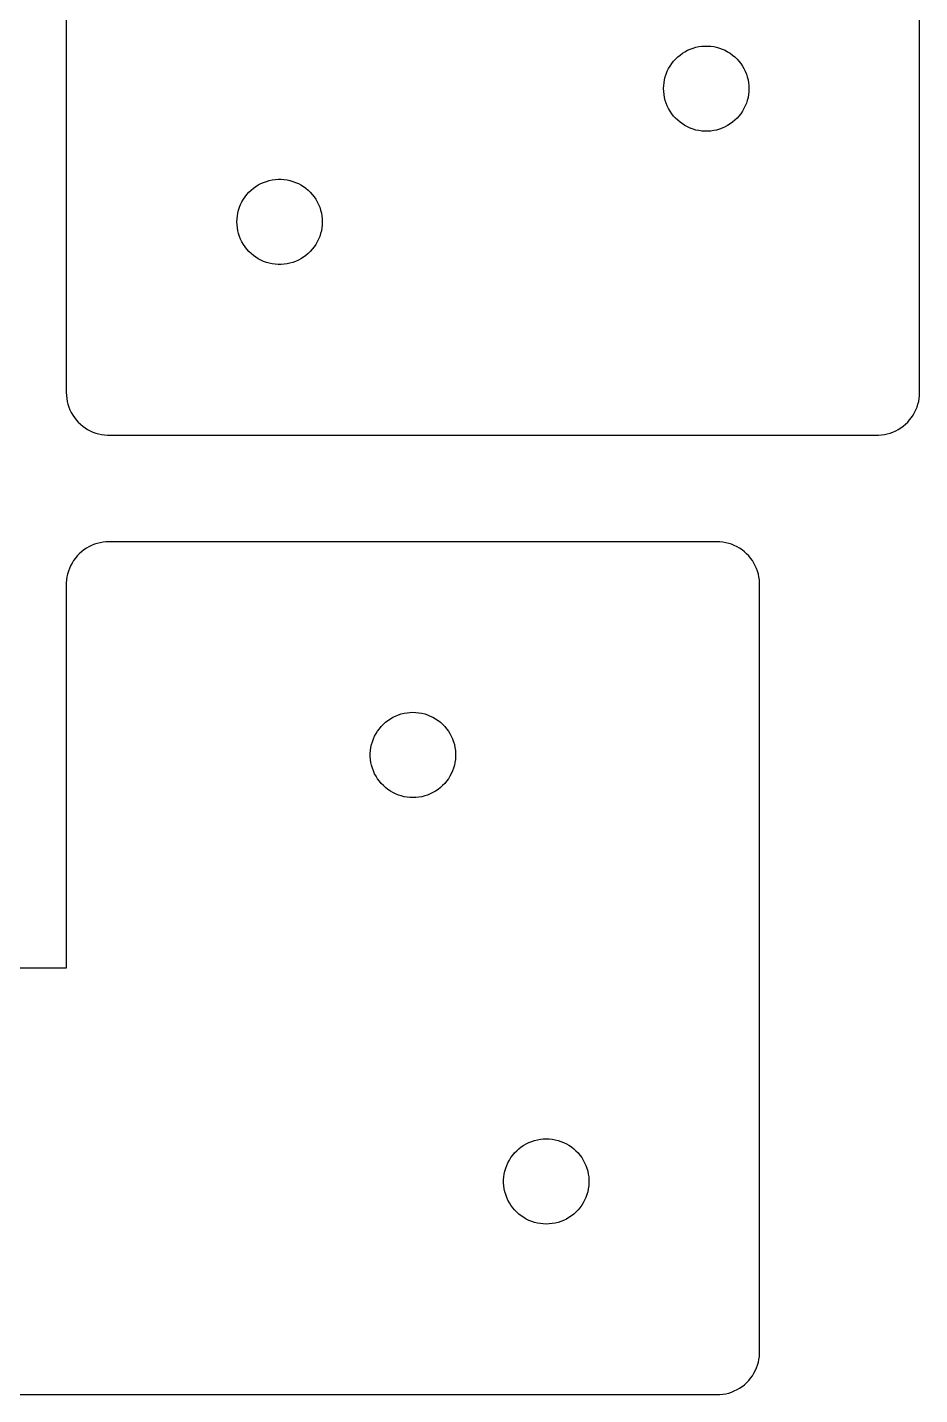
# Model space of a CAD drawing. Header units: metres. Extents: x 5 to 310, y 5 to 324.
# Drawn here: x 213.2 to 255, y 5 to 69.1 of the extents above; entities that cross this region are included whole.
import ezdxf

# ---------------------------------------------------------------- set-up
doc = ezdxf.new("R2010")
doc.units = ezdxf.units.M

msp = doc.modelspace()

# ---------------------------------------------------------------- linework, layer by layer
for p, q in [((215, 100.5), (215, 52)), ((255, 52), (255, 80.5)), ((243.882, 67.9081), (244, 67.982)), ((244, 67.982), (244.123, 68.0476)), ((244.123, 68.0476), (244.251, 68.1044)), ((244.251, 68.1044), (244.382, 68.1521)), ((244.382, 68.1521), (244.516, 68.1906)), ((244.516, 68.1906), (244.653, 68.2196)), ((244.653, 68.2196), (244.791, 68.239)), ((244.791, 68.239), (244.93, 68.2488)), ((244.93, 68.2488), (245.07, 68.2488)), ((245.07, 68.2488), (245.209, 68.239)), ((245.209, 68.239), (245.347, 68.2196)), ((245.347, 68.2196), (245.484, 68.1906)), ((245.484, 68.1906), (245.618, 68.1521)), ((245.618, 68.1521), (245.749, 68.1044)), ((245.749, 68.1044), (245.877, 68.0476)), ((245.877, 68.0476), (246, 67.982)), ((246, 67.982), (246.118, 67.9081)), ((243.304, 67.3098), (243.382, 67.4256)), ((243.382, 67.4256), (243.468, 67.5356)), ((243.468, 67.5356), (243.561, 67.6393)), ((243.561, 67.6393), (243.662, 67.7363)), ((243.662, 67.7363), (243.769, 67.826)), ((243.769, 67.826), (243.882, 67.9081)), ((246.118, 67.9081), (246.231, 67.826)), ((246.231, 67.826), (246.338, 67.7363)), ((246.338, 67.7363), (246.439, 67.6393)), ((246.439, 67.6393), (246.532, 67.5356)), ((246.532, 67.5356), (246.618, 67.4256)), ((246.618, 67.4256), (246.696, 67.3098)), ((243.044, 66.6658), (243.077, 66.8013)), ((243.077, 66.8013), (243.121, 66.934)), ((243.121, 66.934), (243.173, 67.0635)), ((243.173, 67.0635), (243.234, 67.1889)), ((243.234, 67.1889), (243.304, 67.3098)), ((246.696, 67.3098), (246.766, 67.1889)), ((246.766, 67.1889), (246.827, 67.0635)), ((246.827, 67.0635), (246.879, 66.934)), ((246.879, 66.934), (246.923, 66.8013)), ((246.923, 66.8013), (246.956, 66.6658)), ((243, 66.25), (243.005, 66.3895)), ((243.005, 66.1105), (243, 66.25)), ((243.005, 66.3895), (243.019, 66.5283)), ((243.019, 65.9716), (243.005, 66.1105)), ((243.019, 66.5283), (243.044, 66.6658)), ((246.956, 66.6658), (246.981, 66.5283)), ((246.981, 66.5283), (246.995, 66.3895)), ((246.995, 66.1105), (246.981, 65.9716)), ((246.995, 66.3895), (247, 66.25)), ((247, 66.25), (246.995, 66.1105)), ((243.044, 65.8342), (243.019, 65.9716)), ((243.077, 65.6987), (243.044, 65.8342)), ((243.121, 65.5659), (243.077, 65.6987)), ((243.173, 65.4365), (243.121, 65.5659)), ((243.234, 65.3111), (243.173, 65.4365)), ((246.827, 65.4365), (246.766, 65.3111)), ((246.879, 65.5659), (246.827, 65.4365)), ((246.923, 65.6987), (246.879, 65.5659)), ((246.956, 65.8342), (246.923, 65.6987)), ((246.981, 65.9716), (246.956, 65.8342)), ((243.304, 65.1902), (243.234, 65.3111)), ((243.382, 65.0744), (243.304, 65.1902)), ((243.468, 64.9644), (243.382, 65.0744)), ((243.561, 64.8607), (243.468, 64.9644)), ((243.662, 64.7637), (243.561, 64.8607)), ((246.439, 64.8607), (246.338, 64.7637)), ((246.532, 64.9644), (246.439, 64.8607)), ((246.618, 65.0744), (246.532, 64.9644)), ((246.696, 65.1902), (246.618, 65.0744)), ((246.766, 65.3111), (246.696, 65.1902)), ((243.769, 64.674), (243.662, 64.7637)), ((243.882, 64.5919), (243.769, 64.674)), ((244, 64.5179), (243.882, 64.5919)), ((244.123, 64.4524), (244, 64.5179)), ((244.251, 64.3956), (244.123, 64.4524)), ((244.382, 64.3479), (244.251, 64.3956)), ((244.516, 64.3094), (244.382, 64.3479)), ((244.653, 64.2804), (244.516, 64.3094)), ((244.791, 64.261), (244.653, 64.2804)), ((244.93, 64.2512), (244.791, 64.261)), ((245.07, 64.2512), (244.93, 64.2512)), ((245.209, 64.261), (245.07, 64.2512)), ((245.347, 64.2804), (245.209, 64.261)), ((245.484, 64.3094), (245.347, 64.2804)), ((245.618, 64.3479), (245.484, 64.3094)), ((245.749, 64.3956), (245.618, 64.3479)), ((245.877, 64.4524), (245.749, 64.3956)), ((246, 64.5179), (245.877, 64.4524)), ((246.118, 64.5919), (246, 64.5179)), ((246.231, 64.674), (246.118, 64.5919)), ((246.338, 64.7637), (246.231, 64.674)), ((223.662, 61.4863), (223.769, 61.576)), ((223.769, 61.576), (223.882, 61.6581)), ((223.882, 61.6581), (224, 61.732)), ((224, 61.732), (224.123, 61.7976)), ((224.123, 61.7976), (224.251, 61.8544)), ((224.251, 61.8544), (224.382, 61.9021)), ((224.382, 61.9021), (224.516, 61.9406)), ((224.516, 61.9406), (224.653, 61.9696)), ((224.653, 61.9696), (224.791, 61.989)), ((224.791, 61.989), (224.93, 61.9988)), ((224.93, 61.9988), (225.07, 61.9988)), ((225.07, 61.9988), (225.209, 61.989)), ((225.209, 61.989), (225.347, 61.9696)), ((225.347, 61.9696), (225.484, 61.9406)), ((225.484, 61.9406), (225.618, 61.9021)), ((225.618, 61.9021), (225.749, 61.8544)), ((225.749, 61.8544), (225.877, 61.7976)), ((225.877, 61.7976), (226, 61.732)), ((226, 61.732), (226.118, 61.6581)), ((226.118, 61.6581), (226.231, 61.576)), ((226.231, 61.576), (226.338, 61.4863)), ((223.173, 60.8135), (223.234, 60.9389)), ((223.234, 60.9389), (223.304, 61.0598)), ((223.304, 61.0598), (223.382, 61.1756)), ((223.382, 61.1756), (223.468, 61.2856)), ((223.468, 61.2856), (223.561, 61.3893)), ((223.561, 61.3893), (223.662, 61.4863)), ((226.338, 61.4863), (226.439, 61.3893)), ((226.439, 61.3893), (226.532, 61.2856)), ((226.532, 61.2856), (226.618, 61.1756)), ((226.618, 61.1756), (226.696, 61.0598)), ((226.696, 61.0598), (226.766, 60.9389)), ((226.766, 60.9389), (226.827, 60.8135)), ((223.005, 60.1395), (223.019, 60.2783)), ((223.019, 60.2783), (223.044, 60.4158)), ((223.044, 60.4158), (223.077, 60.5513)), ((223.077, 60.5513), (223.121, 60.684)), ((223.121, 60.684), (223.173, 60.8135)), ((226.827, 60.8135), (226.879, 60.684)), ((226.879, 60.684), (226.923, 60.5513)), ((226.923, 60.5513), (226.956, 60.4158)), ((226.956, 60.4158), (226.981, 60.2783)), ((226.981, 60.2783), (226.995, 60.1395)), ((223, 60), (223.005, 60.1395)), ((223.005, 59.8605), (223, 60)), ((223.019, 59.7216), (223.005, 59.8605)), ((223.044, 59.5842), (223.019, 59.7216)), ((226.981, 59.7216), (226.956, 59.5842)), ((226.995, 59.8605), (226.981, 59.7216)), ((226.995, 60.1395), (227, 60)), ((227, 60), (226.995, 59.8605)), ((223.077, 59.4487), (223.044, 59.5842)), ((223.121, 59.3159), (223.077, 59.4487)), ((223.173, 59.1865), (223.121, 59.3159)), ((223.234, 59.0611), (223.173, 59.1865)), ((223.304, 58.9402), (223.234, 59.0611)), ((226.766, 59.0611), (226.696, 58.9402)), ((226.827, 59.1865), (226.766, 59.0611)), ((226.879, 59.3159), (226.827, 59.1865)), ((226.923, 59.4487), (226.879, 59.3159)), ((226.956, 59.5842), (226.923, 59.4487)), ((223.382, 58.8244), (223.304, 58.9402)), ((223.468, 58.7144), (223.382, 58.8244)), ((223.561, 58.6107), (223.468, 58.7144)), ((223.662, 58.5137), (223.561, 58.6107)), ((223.769, 58.424), (223.662, 58.5137)), ((223.882, 58.3419), (223.769, 58.424)), ((226.231, 58.424), (226.118, 58.3419)), ((226.338, 58.5137), (226.231, 58.424)), ((226.439, 58.6107), (226.338, 58.5137)), ((226.532, 58.7144), (226.439, 58.6107)), ((226.618, 58.8244), (226.532, 58.7144)), ((226.696, 58.9402), (226.618, 58.8244)), ((224, 58.2679), (223.882, 58.3419)), ((224.123, 58.2024), (224, 58.2679)), ((224.251, 58.1456), (224.123, 58.2024)), ((224.382, 58.0979), (224.251, 58.1456)), ((224.516, 58.0594), (224.382, 58.0979)), ((224.653, 58.0304), (224.516, 58.0594)), ((224.791, 58.011), (224.653, 58.0304)), ((224.93, 58.0012), (224.791, 58.011)), ((225.07, 58.0012), (224.93, 58.0012)), ((225.209, 58.011), (225.07, 58.0012)), ((225.347, 58.0304), (225.209, 58.011)), ((225.484, 58.0594), (225.347, 58.0304)), ((225.618, 58.0979), (225.484, 58.0594)), ((225.749, 58.1456), (225.618, 58.0979)), ((225.877, 58.2024), (225.749, 58.1456)), ((226, 58.2679), (225.877, 58.2024)), ((226.118, 58.3419), (226, 58.2679)), ((215, 52), (215.005, 51.8605)), ((254.995, 51.8605), (255, 52)), ((215.005, 51.8605), (215.019, 51.7216)), ((215.019, 51.7216), (215.044, 51.5842)), ((215.044, 51.5842), (215.077, 51.4487)), ((215.077, 51.4487), (215.121, 51.3159)), ((215.121, 51.3159), (215.173, 51.1865)), ((254.827, 51.1865), (254.879, 51.3159)), ((254.879, 51.3159), (254.923, 51.4487)), ((254.923, 51.4487), (254.956, 51.5842)), ((254.956, 51.5842), (254.981, 51.7216)), ((254.981, 51.7216), (254.995, 51.8605)), ((215.173, 51.1865), (215.234, 51.0611)), ((215.234, 51.0611), (215.304, 50.9402)), ((215.304, 50.9402), (215.382, 50.8244)), ((215.382, 50.8244), (215.468, 50.7144)), ((215.468, 50.7144), (215.561, 50.6107)), ((254.439, 50.6107), (254.532, 50.7144)), ((254.532, 50.7144), (254.618, 50.8244)), ((254.618, 50.8244), (254.696, 50.9402)), ((254.696, 50.9402), (254.766, 51.0611)), ((254.766, 51.0611), (254.827, 51.1865)), ((215.561, 50.6107), (215.662, 50.5137)), ((215.662, 50.5137), (215.769, 50.424)), ((215.769, 50.424), (215.882, 50.3419)), ((215.882, 50.3419), (216, 50.2679)), ((216, 50.2679), (216.123, 50.2024)), ((216.123, 50.2024), (216.251, 50.1456)), ((216.251, 50.1456), (216.382, 50.0979)), ((216.382, 50.0979), (216.516, 50.0594)), ((216.516, 50.0594), (216.653, 50.0304)), ((216.653, 50.0304), (216.791, 50.011)), ((253.209, 50.011), (253.347, 50.0304)), ((253.347, 50.0304), (253.484, 50.0594)), ((253.484, 50.0594), (253.618, 50.0979)), ((253.618, 50.0979), (253.749, 50.1456)), ((253.749, 50.1456), (253.877, 50.2024)), ((253.877, 50.2024), (254, 50.2679)), ((254, 50.2679), (254.118, 50.3419)), ((254.118, 50.3419), (254.231, 50.424)), ((254.231, 50.424), (254.338, 50.5137)), ((254.338, 50.5137), (254.439, 50.6107)), ((216.791, 50.011), (216.93, 50.0012)), ((216.93, 50.0012), (253.07, 50.0012)), ((253.07, 50.0012), (253.209, 50.011)), ((216.449, 44.9225), (216.316, 44.8794)), ((216.584, 44.9563), (216.449, 44.9225)), ((216.722, 44.9805), (216.584, 44.9563)), ((216.86, 44.9951), (216.722, 44.9805)), ((217, 45), (216.86, 44.9951)), ((245.5, 45), (217, 45)), ((245.64, 44.9951), (245.5, 45)), ((245.778, 44.9805), (245.64, 44.9951)), ((245.916, 44.9563), (245.778, 44.9805)), ((246.051, 44.9225), (245.916, 44.9563)), ((246.184, 44.8794), (246.051, 44.9225)), ((215.514, 44.3383), (215.424, 44.2313)), ((215.611, 44.4387), (215.514, 44.3383)), ((215.714, 44.5321), (215.611, 44.4387)), ((215.824, 44.618), (215.714, 44.5321)), ((215.94, 44.6961), (215.824, 44.618)), ((216.061, 44.7659), (215.94, 44.6961)), ((216.187, 44.8271), (216.061, 44.7659)), ((216.316, 44.8794), (216.187, 44.8271)), ((246.313, 44.8271), (246.184, 44.8794)), ((246.439, 44.7659), (246.313, 44.8271)), ((246.56, 44.6961), (246.439, 44.7659)), ((246.676, 44.618), (246.56, 44.6961)), ((246.786, 44.5321), (246.676, 44.618)), ((246.889, 44.4387), (246.786, 44.5321)), ((246.986, 44.3383), (246.889, 44.4387)), ((247.076, 44.2313), (246.986, 44.3383)), ((215.098, 43.618), (215.059, 43.4838)), ((215.146, 43.7492), (215.098, 43.618)), ((215.202, 43.8767), (215.146, 43.7492)), ((215.268, 44), (215.202, 43.8767)), ((215.342, 44.1184), (215.268, 44)), ((215.424, 44.2313), (215.342, 44.1184)), ((247.158, 44.1184), (247.076, 44.2313)), ((247.232, 44), (247.158, 44.1184)), ((247.298, 43.8767), (247.232, 44)), ((247.354, 43.7492), (247.298, 43.8767)), ((247.402, 43.618), (247.354, 43.7492)), ((247.441, 43.4838), (247.402, 43.618)), ((215.011, 43.209), (215.001, 43.0698)), ((215.001, 43.0698), (215.001, 25)), ((215.03, 43.3473), (215.011, 43.209)), ((215.059, 43.4838), (215.03, 43.3473)), ((247.47, 43.3473), (247.441, 43.4838)), ((247.489, 43.209), (247.47, 43.3473)), ((247.499, 43.0698), (247.489, 43.209)), ((247.499, 6.9302), (247.499, 43.0698)), ((229.964, 36.5321), (230.074, 36.618)), ((230.074, 36.618), (230.19, 36.6961)), ((230.19, 36.6961), (230.311, 36.7659)), ((230.311, 36.7659), (230.437, 36.8271)), ((230.437, 36.8271), (230.566, 36.8794)), ((230.566, 36.8794), (230.699, 36.9225)), ((230.699, 36.9225), (230.834, 36.9563)), ((230.834, 36.9563), (230.972, 36.9805)), ((230.972, 36.9805), (231.11, 36.9951)), ((231.11, 36.9951), (231.25, 37)), ((231.25, 37), (231.39, 36.9951)), ((231.39, 36.9951), (231.528, 36.9805)), ((231.528, 36.9805), (231.666, 36.9563)), ((231.666, 36.9563), (231.801, 36.9225)), ((231.801, 36.9225), (231.934, 36.8794)), ((231.934, 36.8794), (232.063, 36.8271)), ((232.063, 36.8271), (232.189, 36.7659)), ((232.189, 36.7659), (232.31, 36.6961)), ((232.31, 36.6961), (232.426, 36.618)), ((232.426, 36.618), (232.536, 36.5321)), ((229.452, 35.8767), (229.518, 36)), ((229.518, 36), (229.592, 36.1184)), ((229.592, 36.1184), (229.674, 36.2313)), ((229.674, 36.2313), (229.764, 36.3383)), ((229.764, 36.3383), (229.861, 36.4387)), ((229.861, 36.4387), (229.964, 36.5321)), ((232.536, 36.5321), (232.639, 36.4387)), ((232.639, 36.4387), (232.736, 36.3383)), ((232.736, 36.3383), (232.826, 36.2313)), ((232.826, 36.2313), (232.908, 36.1184)), ((232.908, 36.1184), (232.982, 36)), ((232.982, 36), (233.048, 35.8767)), ((229.261, 35.209), (229.28, 35.3473)), ((229.28, 35.3473), (229.309, 35.4838)), ((229.309, 35.4838), (229.348, 35.618)), ((229.348, 35.618), (229.396, 35.7492)), ((229.396, 35.7492), (229.452, 35.8767)), ((233.048, 35.8767), (233.104, 35.7492)), ((233.104, 35.7492), (233.152, 35.618)), ((233.152, 35.618), (233.191, 35.4838)), ((233.191, 35.4838), (233.22, 35.3473)), ((233.22, 35.3473), (233.239, 35.209)), ((229.251, 35.0698), (229.261, 35.209)), ((229.251, 34.9302), (229.251, 35.0698)), ((229.261, 34.7909), (229.251, 34.9302)), ((229.28, 34.6527), (229.261, 34.7909)), ((229.309, 34.5161), (229.28, 34.6527)), ((233.22, 34.6527), (233.191, 34.5161)), ((233.239, 34.7909), (233.22, 34.6527)), ((233.239, 35.209), (233.249, 35.0698)), ((233.249, 34.9302), (233.239, 34.7909)), ((233.249, 35.0698), (233.249, 34.9302)), ((229.348, 34.382), (229.309, 34.5161)), ((229.396, 34.2508), (229.348, 34.382)), ((229.452, 34.1232), (229.396, 34.2508)), ((229.518, 34), (229.452, 34.1232)), ((229.592, 33.8816), (229.518, 34)), ((232.982, 34), (232.908, 33.8816)), ((233.048, 34.1232), (232.982, 34)), ((233.104, 34.2508), (233.048, 34.1232)), ((233.152, 34.382), (233.104, 34.2508)), ((233.191, 34.5161), (233.152, 34.382)), ((229.674, 33.7687), (229.592, 33.8816)), ((229.764, 33.6617), (229.674, 33.7687)), ((229.861, 33.5613), (229.764, 33.6617)), ((229.964, 33.4679), (229.861, 33.5613)), ((230.074, 33.382), (229.964, 33.4679)), ((230.19, 33.3039), (230.074, 33.382)), ((232.426, 33.382), (232.31, 33.3039)), ((232.536, 33.4679), (232.426, 33.382)), ((232.639, 33.5613), (232.536, 33.4679)), ((232.736, 33.6617), (232.639, 33.5613)), ((232.826, 33.7687), (232.736, 33.6617)), ((232.908, 33.8816), (232.826, 33.7687)), ((230.311, 33.2341), (230.19, 33.3039)), ((230.437, 33.1729), (230.311, 33.2341)), ((230.566, 33.1206), (230.437, 33.1729)), ((230.699, 33.0775), (230.566, 33.1206)), ((230.834, 33.0437), (230.699, 33.0775)), ((230.972, 33.0195), (230.834, 33.0437)), ((231.11, 33.0049), (230.972, 33.0195)), ((231.25, 33), (231.11, 33.0049)), ((231.39, 33.0049), (231.25, 33)), ((231.528, 33.0195), (231.39, 33.0049)), ((231.666, 33.0437), (231.528, 33.0195)), ((231.801, 33.0775), (231.666, 33.0437)), ((231.934, 33.1206), (231.801, 33.0775)), ((232.063, 33.1729), (231.934, 33.1206)), ((232.189, 33.2341), (232.063, 33.1729)), ((232.31, 33.3039), (232.189, 33.2341)), ((215.001, 25), (197, 25)), ((236.324, 16.618), (236.44, 16.6961)), ((236.44, 16.6961), (236.561, 16.7659)), ((236.561, 16.7659), (236.687, 16.8271)), ((236.687, 16.8271), (236.816, 16.8794)), ((236.816, 16.8794), (236.949, 16.9225)), ((236.949, 16.9225), (237.084, 16.9563)), ((237.084, 16.9563), (237.222, 16.9805)), ((237.222, 16.9805), (237.36, 16.9951)), ((237.36, 16.9951), (237.5, 17)), ((237.5, 17), (237.64, 16.9951)), ((237.64, 16.9951), (237.778, 16.9805)), ((237.778, 16.9805), (237.916, 16.9563)), ((237.916, 16.9563), (238.051, 16.9225)), ((238.051, 16.9225), (238.184, 16.8794)), ((238.184, 16.8794), (238.313, 16.8271)), ((238.313, 16.8271), (238.439, 16.7659)), ((238.439, 16.7659), (238.56, 16.6961)), ((238.56, 16.6961), (238.676, 16.618)), ((235.768, 16), (235.842, 16.1184)), ((235.842, 16.1184), (235.924, 16.2313)), ((235.924, 16.2313), (236.014, 16.3383)), ((236.014, 16.3383), (236.111, 16.4387)), ((236.111, 16.4387), (236.214, 16.5321)), ((236.214, 16.5321), (236.324, 16.618)), ((238.676, 16.618), (238.786, 16.5321)), ((238.786, 16.5321), (238.889, 16.4387)), ((238.889, 16.4387), (238.986, 16.3383)), ((238.986, 16.3383), (239.076, 16.2313)), ((239.076, 16.2313), (239.158, 16.1184)), ((239.158, 16.1184), (239.232, 16)), ((235.53, 15.3473), (235.559, 15.4838)), ((235.559, 15.4838), (235.598, 15.618)), ((235.598, 15.618), (235.646, 15.7492)), ((235.646, 15.7492), (235.702, 15.8767)), ((235.702, 15.8767), (235.768, 16)), ((239.232, 16), (239.298, 15.8767)), ((239.298, 15.8767), (239.354, 15.7492)), ((239.354, 15.7492), (239.402, 15.618)), ((239.402, 15.618), (239.441, 15.4838)), ((239.441, 15.4838), (239.47, 15.3473)), ((235.501, 15.0698), (235.511, 15.209)), ((235.501, 14.9302), (235.501, 15.0698)), ((235.511, 14.7909), (235.501, 14.9302)), ((235.511, 15.209), (235.53, 15.3473)), ((235.53, 14.6527), (235.511, 14.7909)), ((239.47, 15.3473), (239.489, 15.209)), ((239.489, 14.7909), (239.47, 14.6527)), ((239.489, 15.209), (239.499, 15.0698)), ((239.499, 14.9302), (239.489, 14.7909)), ((239.499, 15.0698), (239.499, 14.9302)), ((235.559, 14.5161), (235.53, 14.6527)), ((235.598, 14.382), (235.559, 14.5161)), ((235.646, 14.2508), (235.598, 14.382)), ((235.702, 14.1232), (235.646, 14.2508)), ((235.768, 14), (235.702, 14.1232)), ((239.298, 14.1232), (239.232, 14)), ((239.354, 14.2508), (239.298, 14.1232)), ((239.402, 14.382), (239.354, 14.2508)), ((239.441, 14.5161), (239.402, 14.382)), ((239.47, 14.6527), (239.441, 14.5161)), ((235.842, 13.8816), (235.768, 14)), ((235.924, 13.7687), (235.842, 13.8816)), ((236.014, 13.6617), (235.924, 13.7687)), ((236.111, 13.5613), (236.014, 13.6617)), ((236.214, 13.4679), (236.111, 13.5613)), ((236.324, 13.382), (236.214, 13.4679)), ((238.786, 13.4679), (238.676, 13.382)), ((238.889, 13.5613), (238.786, 13.4679)), ((238.986, 13.6617), (238.889, 13.5613)), ((239.076, 13.7687), (238.986, 13.6617)), ((239.158, 13.8816), (239.076, 13.7687)), ((239.232, 14), (239.158, 13.8816)), ((236.44, 13.3039), (236.324, 13.382)), ((236.561, 13.2341), (236.44, 13.3039)), ((236.687, 13.1729), (236.561, 13.2341)), ((236.816, 13.1206), (236.687, 13.1729)), ((236.949, 13.0775), (236.816, 13.1206)), ((237.084, 13.0437), (236.949, 13.0775)), ((237.222, 13.0195), (237.084, 13.0437)), ((237.36, 13.0049), (237.222, 13.0195)), ((237.5, 13), (237.36, 13.0049)), ((237.64, 13.0049), (237.5, 13)), ((237.778, 13.0195), (237.64, 13.0049)), ((237.916, 13.0437), (237.778, 13.0195)), ((238.051, 13.0775), (237.916, 13.0437)), ((238.184, 13.1206), (238.051, 13.0775)), ((238.313, 13.1729), (238.184, 13.1206)), ((238.439, 13.2341), (238.313, 13.1729)), ((238.56, 13.3039), (238.439, 13.2341)), ((238.676, 13.382), (238.56, 13.3039)), ((247.402, 6.382), (247.441, 6.5161)), ((247.441, 6.5161), (247.47, 6.6527)), ((247.47, 6.6527), (247.489, 6.7909)), ((247.489, 6.7909), (247.499, 6.9302)), ((247.076, 5.7687), (247.158, 5.8816)), ((247.158, 5.8816), (247.232, 6)), ((247.232, 6), (247.298, 6.1232)), ((247.298, 6.1232), (247.354, 6.2508)), ((247.354, 6.2508), (247.402, 6.382)), ((246.184, 5.1206), (246.313, 5.1729)), ((246.313, 5.1729), (246.439, 5.2341)), ((246.439, 5.2341), (246.56, 5.3039)), ((246.56, 5.3039), (246.676, 5.382)), ((246.676, 5.382), (246.786, 5.4679)), ((246.786, 5.4679), (246.889, 5.5613)), ((246.889, 5.5613), (246.986, 5.6617)), ((246.986, 5.6617), (247.076, 5.7687)), ((197, 5), (245.5, 5)), ((245.5, 5), (245.64, 5.0049)), ((245.64, 5.0049), (245.778, 5.0194)), ((245.778, 5.0194), (245.916, 5.0437)), ((245.916, 5.0437), (246.051, 5.0775)), ((246.051, 5.0775), (246.184, 5.1206))]:
    msp.add_line(p, q)

doc.saveas('drawing.dxf')
